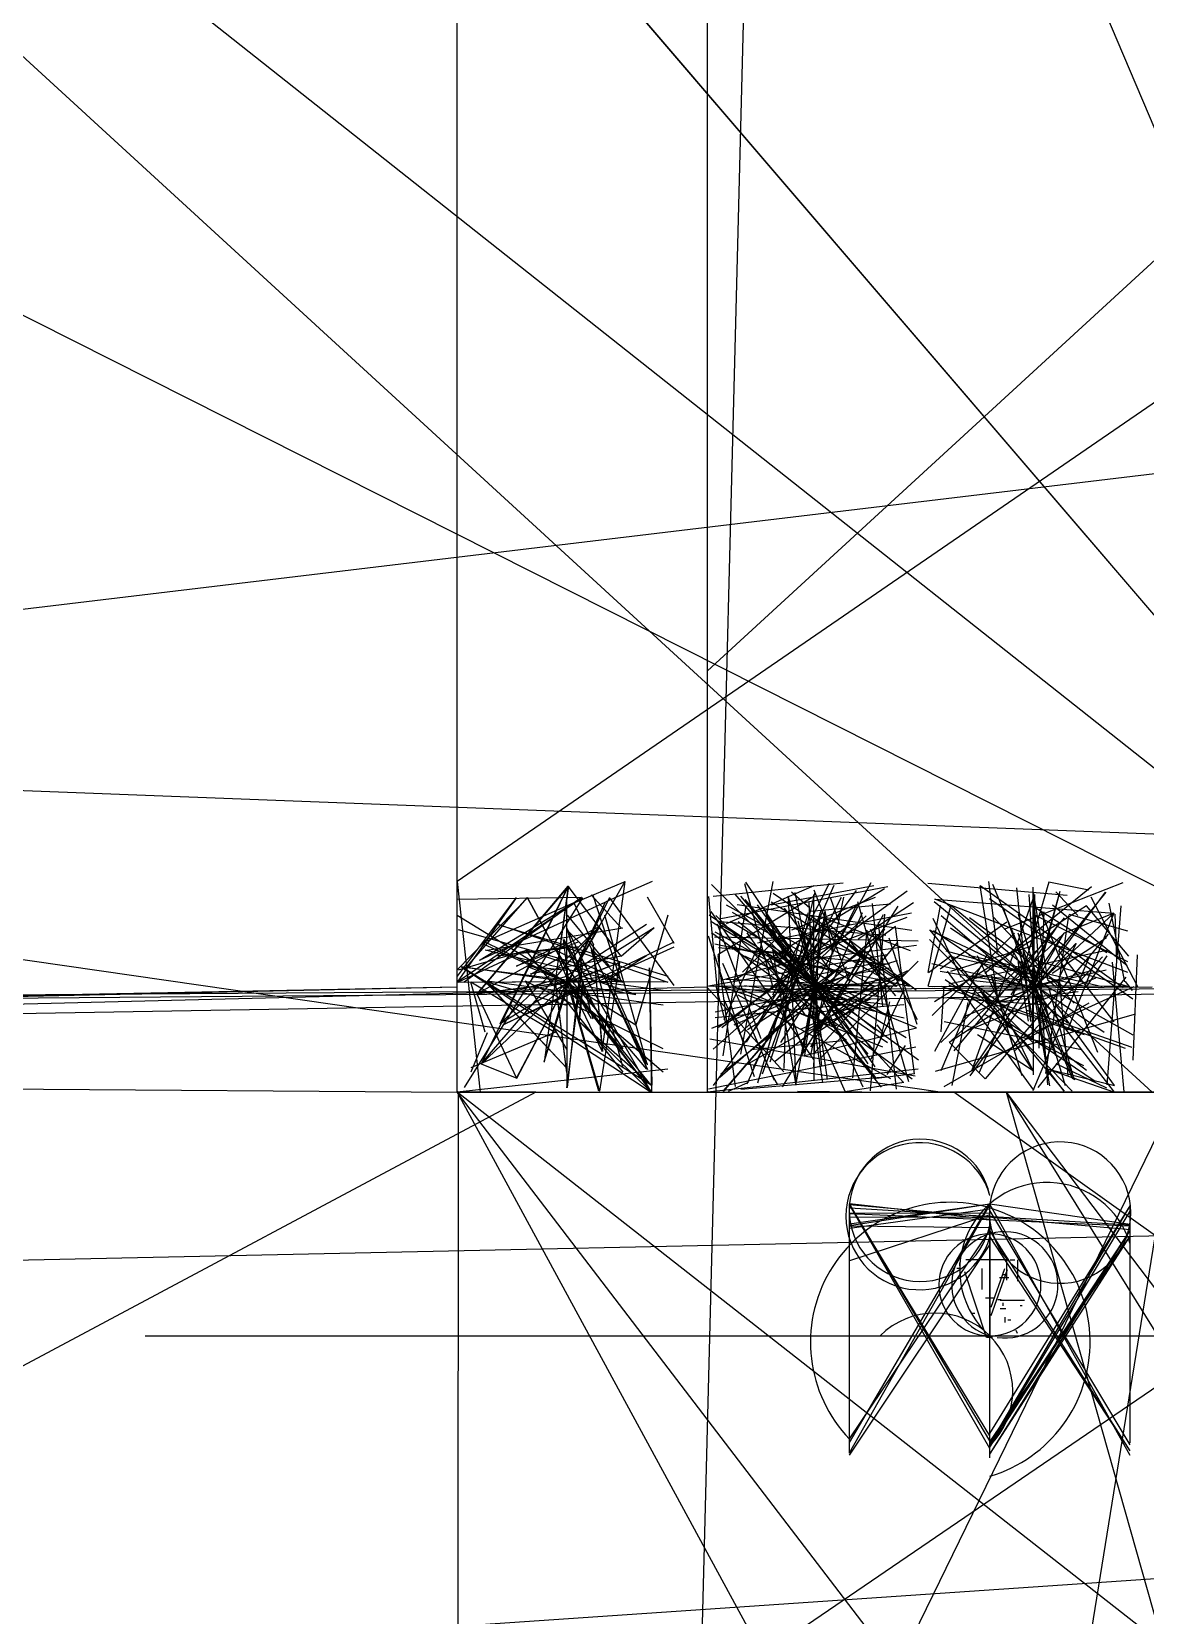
# Model space of a CAD drawing. Header units: metres. Extents: x -200 to 165, y -952106 to 134145.
# Drawn here: x -13.65 to 2.21, y -3.98 to 18.58 of the extents above; entities that cross this region are included whole.
import ezdxf

# ---------------------------------------------------------------- set-up
doc = ezdxf.new("R2010")
doc.units = ezdxf.units.M

msp = doc.modelspace()

# ---------------------------------------------------------------- linework, layer by layer
at = {"layer": 'MCD_Layer_0'}
for p, q in [((8.164501, 3.473198), (-64.585499, 175.082573)), ((-7.5915, 3.473198), (-7.5915, 160.223198)), ((-4.023, 3.473198), (-4.023, 160.223198)), ((-4.023, 9.473198), (123.93989, 126.965385)), ((130.109672, 101.014214), (-7.5915, 6.473198)), ((8.164501, 3.473198), (-182.300343, 99.484917)), ((-74.171436, 99.537651), (8.164501, 3.473198)), ((8.164501, 3.473198), (-74.171436, 99.537651)), ((-7.5915, -140.526802), (-1.450875, 99.273979)), ((-102.136219, 99.221245), (2.313, 3.473198)), ((-7.5915, 3.473198), (-7.5915, 99.145073)), ((-7.5915, 3.473198), (-7.5915, 87.484917)), ((-4.023, 3.473198), (-4.023, 87.484917)), ((8.164501, 3.473198), (-67.772999, 63.584526)), ((-77.26228, 14.506401), (-0.674389, 3.473198)), ((-141.687, 12.684135), (98.061047, 3.473198)), ((-61.949906, 4.592339), (5.4915, 12.660698)), ((-7.5915, 3.473198), (-7.5915, 6.473198)), ((-7.5915, 6.473198), (-7.263375, 3.473198)), ((-6.005609, 6.407465), (-7.307981, 4.871829)), ((-7.307981, 4.871829), (-6.011723, 6.407465)), ((-7.246835, 3.873134), (-6.005656, 6.407465)), ((-6.977838, 4.446048), (-6.005609, 6.407465)), ((-6.011723, 6.407465), (-6.97779, 4.446048)), ((-6.011771, 6.407465), (-6.354096, 3.898166)), ((-6.005609, 6.407465), (-6.146198, 5.382115)), ((-5.204589, 6.473198), (-6.023905, 5.037784)), ((-5.253459, 5.407195), (-6.011723, 6.407465)), ((-5.92607, 6.171096), (-5.198475, 6.473198)), ((-5.525513, 4.051606), (-5.198475, 6.473198)), ((-4.813252, 6.471), (-5.473586, 6.183612)), ((-4.023, 3.473198), (-4.023, 6.473198)), ((-3.967673, 6.431922), (-2.506245, 4.979461)), ((-3.9441, 6.26571), (-2.092147, 6.455264)), ((-3.940911, 3.566981), (-1.902825, 6.342576)), ((-3.869915, 4.39855), (-1.181124, 6.341051)), ((-3.857574, 5.940727), (-1.456233, 6.402248)), ((-2.509157, 6.411215), (-3.758059, 5.869778)), ((-3.654015, 5.062521), (-1.500514, 6.374377)), ((-3.095614, 6.473198), (-3.5545, 4.012047)), ((-3.495845, 6.443662), (-3.099866, 4.982327)), ((-1.737167, 3.873198), (-3.476571, 6.464416)), ((-3.458822, 3.591617), (-2.222261, 6.420644)), ((-3.118447, 6.141883), (-1.656465, 6.414127)), ((-2.289374, 6.443662), (-3.099866, 4.852167)), ((-2.565408, 6.094506), (-2.82582, 6.321037)), ((-2.778443, 6.31831), (-2.506291, 4.979461)), ((-2.509157, 6.352052), (-2.005482, 5.059193)), ((-1.695753, 6.453138), (-2.506245, 4.979461)), ((-0.883174, 6.449195), (1.09855, 6.279299)), ((1.895994, 4.959021), (-0.138682, 6.411359)), ((0.122415, 4.759671), (-0.138636, 6.411359)), ((1.447503, 6.397572), (-0.074141, 5.162539)), ((0.113528, 5.459731), (-0.015417, 6.473198)), ((0.037306, 6.436873), (1.204133, 3.647171)), ((0.2045, 5.79595), (1.895948, 6.460006)), ((0.582586, 4.480481), (0.383237, 6.384333)), ((0.840568, 6.463624), (0.447732, 5.135513)), ((0.614925, 5.008629), (0.614925, 6.39235)), ((0.614925, 6.321991), (0.819039, 5.075919)), ((0.614925, 6.321991), (0.819039, 3.574934)), ((0.617674, 4.97345), (1.001898, 6.335137)), ((0.638378, 4.97345), (1.001898, 6.335137)), ((0.650105, 4.97345), (1.646853, 6.319517)), ((1.4093, 6.349841), (0.840614, 6.463624)), ((1.251314, 5.990581), (0.938823, 6.324877)), ((1.649693, 6.319517), (0.975422, 5.483779)), ((-5.820306, 6.245332), (-7.5915, 6.214806)), ((-6.750115, 6.245332), (-7.5915, 5.126399)), ((-6.750115, 6.239217), (-7.5915, 5.040793)), ((-7.5915, 5.212004), (-6.587312, 6.239217)), ((-5.80779, 6.239217), (-7.5915, 5.040793)), ((-5.820306, 6.245332), (-7.493666, 5.040793)), ((-7.493666, 5.212004), (-6.587312, 6.245332)), ((-5.80779, 6.239217), (-7.493666, 3.53659)), ((-7.271341, 5.350825), (-5.473586, 6.183612)), ((-5.926118, 6.171096), (-7.265226, 5.350825)), ((-5.92908, 6.171096), (-7.191851, 5.613803)), ((-6.026914, 5.208994), (-6.587312, 6.245332)), ((-6.026914, 5.208994), (-6.587312, 6.239217)), ((-6.026914, 4.988867), (-5.419605, 6.239217)), ((-6.026914, 5.062243), (-6.026914, 6.211797)), ((-6.002456, 5.037784), (-5.476596, 6.183612)), ((-5.92908, 6.171096), (-5.650959, 5.569997)), ((-5.682583, 6.28202), (-5.25365, 5.811239)), ((-5.657503, 6.275905), (-5.25365, 5.040793)), ((-4.500736, 4.991876), (-5.419605, 6.245332)), ((-4.500736, 5.591112), (-4.881086, 6.251446)), ((-4.01163, 6.26021), (-3.877495, 4.822586)), ((-2.509157, 6.25739), (-3.877495, 5.426052)), ((-3.476571, 6.130512), (-3.807886, 3.991063)), ((-3.758059, 6.141929), (-1.656465, 4.982373)), ((-3.636404, 6.29409), (-2.506245, 4.979461)), ((-1.114241, 5.775162), (-3.603125, 6.141883)), ((-2.473659, 4.979461), (-3.550433, 6.265525)), ((-3.494366, 6.218056), (-1.606961, 3.999706)), ((-3.316876, 6.139295), (-2.861225, 5.502502)), ((-1.289051, 5.053369), (-3.118447, 6.177381)), ((-3.090067, 6.307494), (-1.147567, 4.982373)), ((-2.932268, 6.092426), (-2.245972, 5.155148)), ((-2.87597, 6.262059), (-2.76661, 3.573129)), ((-2.485492, 4.979461), (-2.87597, 6.262059)), ((-1.636589, 6.244125), (-2.825727, 5.780848)), ((-2.742899, 5.256373), (-2.494459, 6.304721)), ((-2.119742, 6.242507), (-2.59157, 5.313503)), ((-2.509157, 4.719142), (-2.578443, 6.171465)), ((-2.559538, 6.050226), (-1.417639, 6.156489)), ((-2.553576, 3.996933), (-2.080361, 6.248978)), ((-2.509157, 5.014959), (-2.509157, 6.281056)), ((-1.311237, 6.123256), (-2.435249, 4.37017)), ((-2.139617, 5.857945), (-2.272041, 6.242461)), ((-2.248838, 5.438162), (-1.890992, 6.153253)), ((-1.885492, 6.189121), (-1.159076, 3.621615)), ((-1.089236, 6.170725), (-1.879252, 5.653138)), ((-1.527045, 4.692102), (-1.672134, 6.159308)), ((-0.711354, 6.131345), (-0.885327, 5.175685)), ((-0.555245, 6.131345), (-0.885327, 4.976336)), ((0.389146, 5.210727), (-0.796004, 6.184159)), ((-0.791515, 4.76526), (1.376182, 6.131299)), ((1.966352, 5.177563), (-0.78359, 6.222545)), ((-0.78359, 6.222545), (1.767003, 6.022921)), ((0.614925, 5.172799), (-0.555245, 6.131345)), ((0.635355, 6.286812), (-0.261672, 3.77323)), ((-0.005889, 6.231019), (2.034237, 4.800302)), ((0.938823, 3.991314), (0.187414, 6.101937)), ((0.650105, 4.97345), (0.556293, 6.289468)), ((0.614925, 6.251632), (0.600496, 4.219843)), ((0.614925, 6.122641), (1.664396, 5.462891)), ((0.614925, 5.008629), (0.614925, 6.122641)), ((0.635355, 6.286812), (0.617811, 4.97345)), ((1.956779, 5.269497), (0.889901, 6.137208)), ((1.976613, 5.410077), (1.377419, 6.125481)), ((1.437426, 6.254472), (2.101481, 4.976336)), ((1.864021, 6.125527), (1.664396, 3.574934)), ((1.919447, 5.043076), (1.696552, 6.162814)), ((-7.5915, 5.994679), (-5.043889, 4.429281)), ((-7.013093, 5.866223), (-4.5915, 5.040793)), ((-6.026914, 5.135618), (-4.893602, 5.866223)), ((-5.419605, 5.266988), (-6.020656, 5.994631)), ((-4.881086, 3.854504), (-5.485959, 5.994631)), ((-4.5915, 5.994679), (-5.043889, 4.435395)), ((-2.485492, 4.979461), (-4.000074, 5.992033)), ((-2.473659, 4.979461), (-3.976409, 5.901855)), ((-2.509157, 3.938185), (-3.973913, 6.047222)), ((-3.907909, 5.988151), (-2.450317, 4.532685)), ((-3.888219, 5.869824), (-3.26386, 4.236822)), ((-1.482811, 5.701901), (-3.843338, 5.898573)), ((-3.820042, 4.390739), (-1.989906, 5.869778)), ((-1.441304, 4.54253), (-3.695568, 5.901208)), ((-1.592864, 4.840381), (-3.668944, 6.029472)), ((-1.630627, 4.352837), (-3.589028, 5.895754)), ((-1.764715, 5.982188), (-3.575438, 4.295985)), ((-2.343499, 5.962636), (-3.375993, 3.819258)), ((-2.589074, 6.026653), (-3.31096, 3.600399)), ((-3.310913, 5.599105), (-1.115951, 6.027531)), ((-1.737167, 4.013572), (-3.305043, 5.966935)), ((-3.242783, 3.731668), (-2.405713, 6.059054)), ((-2.473659, 4.979461), (-3.195452, 6.023186)), ((-3.195452, 6.023186), (-2.062566, 3.476988)), ((-3.184267, 5.213018), (-1.177842, 5.964485)), ((-2.473659, 4.979461), (-2.733978, 5.90962)), ((-2.666032, 4.007055), (-2.340634, 5.962636)), ((-1.521683, 5.999937), (-2.55903, 4.112579)), ((-2.553576, 5.990462), (-1.695753, 5.351127)), ((-2.509157, 5.014959), (-2.509157, 6.056235)), ((-2.509157, 3.831691), (-2.426097, 5.988104)), ((-2.509157, 5.014959), (-2.509157, 5.878745)), ((-2.352466, 6.056327), (-2.506245, 4.979461)), ((-1.133654, 5.483136), (-2.429425, 5.974238)), ((-2.399751, 4.667882), (-1.814126, 6.029056)), ((-2.352466, 6.056327), (-2.245926, 5.438162)), ((-1.7019, 3.491455), (-1.496585, 6.005807)), ((-1.333885, 3.515028), (-1.586763, 5.887388)), ((-0.812815, 5.950867), (-0.414253, 5.11151)), ((-0.707323, 5.228592), (0.242565, 5.896816)), ((0.934334, 4.589363), (-0.696375, 5.984581)), ((-0.510813, 4.058421), (1.063324, 5.957189)), ((-0.292912, 5.961311), (1.042391, 4.976336)), ((0.04317, 5.97487), (1.198179, 4.739287)), ((0.401147, 6.014034), (0.852065, 4.483825)), ((0.614925, 6.005377), (1.960993, 5.333946)), ((0.638378, 4.97345), (1.764117, 6.022921)), ((0.699896, 4.099876), (0.770209, 6.040648)), ((1.538291, 4.038174), (0.713959, 6.078621)), ((0.793708, 3.736035), (1.122003, 5.988108)), ((1.764117, 6.022921), (1.057461, 5.735944)), ((1.766957, 6.022921), (1.104367, 4.352635)), ((1.125255, 6.008217), (1.960993, 5.767825)), ((1.778683, 6.00611), (1.802182, 5.356483)), ((-7.579749, 5.786685), (-5.745163, 5.266988)), ((-7.310991, 4.871829), (-5.571468, 5.832975)), ((-7.249844, 3.873134), (-5.565402, 5.832975)), ((-7.166532, 5.493182), (-5.231723, 5.811192)), ((-7.013093, 5.860109), (-4.5915, 5.126399)), ((-6.9808, 4.446048), (-5.565354, 5.832975)), ((-6.075831, 5.645093), (-5.803825, 5.044042)), ((-6.002456, 5.037784), (-6.075831, 5.645093)), ((-5.79771, 5.044042), (-6.07287, 5.645093)), ((-6.072822, 5.645093), (-4.825481, 3.473198)), ((-6.026914, 5.80823), (-5.657503, 5.052975)), ((-6.026914, 5.80823), (-5.657503, 4.514886)), ((-6.026914, 5.783771), (-5.745163, 5.499344)), ((-5.565354, 5.832975), (-6.023953, 5.037784)), ((-5.571468, 5.832975), (-6.023953, 5.037784)), ((-5.571516, 5.832975), (-6.023953, 5.037784)), ((-4.782679, 5.811048), (-6.023905, 5.037784)), ((-5.256468, 5.407195), (-5.571468, 5.832975)), ((-5.256468, 5.407195), (-4.788793, 5.811048)), ((-3.353529, 3.692518), (-4.009226, 5.692287)), ((-1.109989, 3.656558), (-3.967627, 5.742484)), ((-2.137491, 5.680501), (-3.94239, 4.082997)), ((-1.023694, 5.621245), (-3.923439, 5.680455)), ((-2.500375, 4.979461), (-3.917246, 5.750573)), ((-3.824803, 5.852029), (-1.193603, 4.248747)), ((-3.526767, 5.179137), (-2.855448, 5.840612)), ((-2.509157, 5.748585), (-3.475046, 4.183575)), ((-3.464738, 5.741051), (-2.624618, 4.555333)), ((-2.509157, 5.855079), (-3.13578, 3.89959)), ((-3.117893, 5.792726), (-2.688496, 4.988151)), ((-2.796515, 5.816484), (-1.329309, 4.982373)), ((-2.725242, 5.713688), (-1.654385, 5.359216)), ((-2.509157, 5.014959), (-2.509157, 5.831414)), ((-2.509157, 4.93213), (-1.498156, 5.792865)), ((-1.346735, 5.832153), (-2.506245, 4.979461)), ((-1.052767, 4.923163), (-2.289374, 5.852029)), ((-1.956118, 3.67782), (-1.748954, 5.777242)), ((-1.70777, 5.792865), (-1.03548, 4.509066)), ((-1.039039, 4.435897), (-1.435526, 5.665248)), ((-1.077403, 3.730559), (-1.346689, 5.832153)), ((-0.862607, 5.782758), (0.834659, 4.979451)), ((-0.859767, 5.782758), (1.057461, 3.484466)), ((0.617811, 4.172525), (-0.859767, 5.645568)), ((0.348332, 5.738463), (-0.82303, 4.56591)), ((-0.804432, 5.773642), (0.386764, 4.97629)), ((-0.578332, 4.181503), (1.057507, 5.735944)), ((1.629583, 4.319655), (-0.562483, 5.808867)), ((-0.264558, 3.77323), (1.057507, 5.735944)), ((1.682032, 5.720324), (-0.068277, 3.661554)), ((0.300281, 4.85898), (0.945098, 5.808913)), ((0.650105, 4.97345), (0.403849, 5.734707)), ((1.051552, 5.735944), (0.617765, 4.97345)), ((1.661419, 5.669891), (0.887519, 5.164371)), ((-6.587312, 5.499344), (-7.579749, 5.040698)), ((-6.587312, 5.49323), (-7.579749, 5.211908)), ((-7.210195, 5.578739), (-6.023953, 5.037784)), ((-7.197965, 5.613803), (-6.023905, 5.037784)), ((-7.191564, 5.499297), (-5.231723, 5.040746)), ((-5.857902, 5.542147), (-7.013093, 5.407625)), ((-6.026914, 5.539185), (-7.013093, 5.413739)), ((-6.937949, 4.429281), (-4.500736, 5.615571)), ((-6.937949, 4.435395), (-4.500736, 5.542195)), ((-5.857902, 5.615523), (-6.750115, 5.266988)), ((-6.026914, 5.612561), (-6.750115, 5.260873)), ((-6.61865, 5.499344), (-5.231723, 5.040746)), ((-6.61865, 5.49323), (-5.231723, 3.756669)), ((-6.19287, 5.499344), (-5.231723, 4.08686)), ((-6.19287, 5.49323), (-5.231723, 5.040746)), ((-6.026914, 5.074472), (-6.026914, 5.612561)), ((-6.026914, 5.074472), (-6.026914, 5.588102)), ((-6.026914, 5.062243), (-6.026914, 5.588102)), ((-6.026914, 5.074472), (-6.026914, 5.539185)), ((-6.020656, 3.536542), (-5.80779, 5.49323)), ((-5.713873, 5.591112), (-4.881086, 3.793357)), ((-5.682583, 5.499344), (-5.231723, 3.817816)), ((-5.657503, 5.49323), (-5.231723, 5.040746)), ((-5.657074, 5.569997), (-5.522551, 4.051606)), ((-5.522503, 4.051606), (-5.650959, 5.569997)), ((-1.465431, 5.426052), (-4.01163, 4.98228)), ((-3.921637, 5.585793), (-1.146042, 4.982327)), ((-3.879205, 5.420136), (-3.632984, 3.550573)), ((-3.867095, 5.530744), (-1.429517, 5.29275)), ((-3.794297, 5.077034), (-2.52783, 5.420043)), ((-3.78838, 4.509066), (-3.307863, 5.5325)), ((-2.135272, 5.17165), (-3.723855, 5.550295)), ((-2.932268, 5.441582), (-3.269499, 5.483783)), ((-2.485492, 4.979461), (-3.100791, 5.498712)), ((-1.61884, 3.668576), (-3.097879, 5.498712)), ((-1.547844, 3.544379), (-3.097879, 5.498712)), ((-3.097879, 5.498712), (-2.76661, 3.573129)), ((-1.044955, 5.558615), (-2.518216, 5.368876)), ((-2.050456, 5.597626), (-1.335364, 4.982373)), ((-2.004835, 5.63317), (-1.344239, 4.846251)), ((-1.317893, 5.609366), (-1.83548, 4.982327)), ((-0.874058, 5.175594), (-0.555245, 5.416032)), ((-0.040748, 5.433621), (-0.790003, 4.049855)), ((0.713363, 5.539113), (-0.701597, 4.178937)), ((0.614925, 5.149347), (-0.622489, 5.480527)), ((1.682123, 5.492299), (-0.588272, 5.011469)), ((-0.585294, 5.416032), (1.377419, 4.97629)), ((-0.555245, 5.193229), (0.620926, 5.562612)), ((-0.300104, 5.421849), (1.598664, 4.976336)), ((0.614925, 3.777353), (-0.177022, 5.416032)), ((0.336331, 5.465731), (0.617811, 4.97345)), ((0.614925, 4.480939), (0.401147, 5.615335)), ((0.614925, 4.996903), (0.614925, 5.559772)), ((0.614925, 3.495918), (1.424233, 5.415986)), ((0.78189, 5.528211), (0.617811, 4.97345)), ((0.650105, 4.97345), (1.224701, 5.590646)), ((0.975376, 5.483779), (1.766957, 4.471503)), ((1.227586, 5.590646), (0.987103, 5.108533)), ((1.664396, 5.415986), (1.377419, 4.97629)), ((2.095252, 5.427025), (2.036711, 3.928743)), ((-6.002456, 5.037784), (-7.531118, 5.256908)), ((-7.531118, 5.256908), (-4.825481, 3.473198)), ((-7.528156, 5.256908), (-5.803825, 5.044042)), ((-4.825481, 3.571032), (-7.528109, 5.256908)), ((-6.587312, 5.266988), (-6.020656, 5.211956)), ((-6.587312, 5.260873), (-6.020656, 5.040746)), ((-5.253507, 5.407195), (-6.549812, 5.15358)), ((-6.543698, 5.15358), (-6.146198, 5.382115)), ((-6.002456, 5.037784), (-6.149207, 5.382115)), ((-6.026914, 3.53358), (-5.80779, 5.260873)), ((-6.026914, 5.062243), (-6.026914, 5.208994)), ((-5.419605, 5.260873), (-6.020656, 5.040746)), ((-6.002456, 5.037784), (-5.280927, 5.319536)), ((-5.278013, 5.319536), (-5.565354, 3.48495)), ((-4.893602, 5.413739), (-5.494701, 5.040746)), ((-4.852902, 5.244392), (-4.819367, 3.571032)), ((-4.819367, 3.473198), (-4.849892, 5.244392)), ((-2.041997, 5.254478), (-3.848052, 3.680778)), ((-3.810752, 5.310915), (-3.07426, 3.640381)), ((-2.509157, 4.93213), (-3.491685, 5.408257)), ((-2.642459, 4.035666), (-3.128847, 5.372713)), ((-2.955933, 3.547383), (-1.843615, 5.365456)), ((-2.784452, 5.086741), (-1.547844, 5.325983)), ((-2.76661, 4.910175), (-1.317153, 5.349001)), ((-2.485492, 4.979461), (-2.56832, 5.199244)), ((-1.636589, 3.833817), (-2.565455, 5.199244)), ((-2.509157, 5.014959), (-2.509157, 5.263445)), ((-2.509157, 5.003126), (-2.509157, 5.23978)), ((-1.024202, 5.337307), (-2.406777, 3.964763)), ((-2.195868, 4.710175), (-1.170308, 5.207148)), ((-2.050456, 5.136151), (-1.432291, 5.242692)), ((-0.830496, 5.303943), (0.617811, 4.97345)), ((-0.711354, 5.193229), (0.620926, 4.97629)), ((-0.607511, 5.193183), (0.620926, 3.498758)), ((0.356944, 4.065612), (1.602787, 5.400915)), ((0.548873, 4.483779), (0.401147, 5.333901)), ((0.614925, 5.360423), (1.976613, 4.976198)), ((0.614925, 4.996903), (0.614925, 5.360423)), ((0.614925, 5.008629), (0.614925, 5.243158)), ((1.65551, 5.21059), (0.617811, 4.97345)), ((1.424233, 5.193183), (0.620926, 4.97629)), ((0.650105, 4.97345), (0.908087, 5.248426)), ((1.743412, 5.325564), (1.90772, 3.474847)), ((-160.507313, 3.842339), (2.313, 4.973198)), ((-130.252641, 3.842339), (5.4915, 4.973198)), ((-64.521188, 3.842339), (-7.5915, 4.973198)), ((-58.568063, 3.842339), (-7.5915, 4.973198)), ((-57.021046, 3.842339), (8.164501, 4.973198)), ((-49.339406, 3.842339), (-4.023, 4.973198)), ((-7.5915, 5.040793), (-6.026914, 5.050013)), ((-7.579749, 5.040698), (-6.026914, 5.050013)), ((-7.493666, 5.040793), (-6.026914, 5.050013)), ((-7.191564, 4.325284), (-7.395067, 5.040793)), ((-6.19287, 4.319217), (-7.395067, 5.040793)), ((-6.002456, 5.037784), (-7.310991, 4.871829)), ((-6.017838, 5.037784), (-7.310991, 4.871829)), ((-7.308029, 4.871829), (-6.023953, 5.037784)), ((-7.246882, 3.873134), (-6.017886, 5.037784)), ((-6.026914, 3.814854), (-7.191564, 5.059042)), ((-6.026914, 3.814854), (-7.191564, 5.046813)), ((-4.657233, 4.710602), (-7.166532, 5.052927)), ((-6.026914, 4.707593), (-7.166532, 5.040698)), ((-6.002456, 5.037784), (-6.9808, 4.446048)), ((-6.020656, 5.126351), (-6.937949, 4.857306)), ((-5.494701, 5.126351), (-6.937949, 4.863421)), ((-6.745529, 3.669631), (-6.023905, 5.037784)), ((-6.739367, 3.669631), (-6.023905, 5.037784)), ((-6.026914, 4.083899), (-6.61865, 5.05909)), ((-4.657233, 4.086908), (-6.61865, 5.052975)), ((-6.002456, 5.037784), (-6.357105, 3.898166)), ((-6.024, 5.037784), (-6.357105, 3.898166)), ((-4.657233, 3.756717), (-6.19287, 5.05909)), ((-6.026914, 3.753707), (-6.19287, 5.052975)), ((-6.026914, 3.753707), (-6.19287, 5.04686)), ((-6.026914, 3.753707), (-6.19287, 5.040746)), ((-6.026914, 5.135618), (-4.893602, 3.799472)), ((-6.026914, 5.074472), (-6.0208, 5.037784)), ((-6.026914, 5.050013), (-6.026914, 5.074472)), ((-6.026914, 5.074472), (-6.026914, 4.988867)), ((-5.843475, 5.043899), (-6.026914, 5.074472)), ((-6.026914, 5.062243), (-6.026914, 3.753707)), ((-5.990226, 5.043899), (-6.026914, 5.062243)), ((-6.026914, 5.062243), (-6.026914, 4.915491)), ((-6.026914, 5.062243), (-6.026914, 4.707593)), ((-6.026914, 5.062243), (-6.026914, 4.083899)), ((-6.026914, 5.062243), (-6.026914, 3.53358)), ((-6.026914, 5.037784), (-6.026914, 5.050013)), ((-4.657233, 5.040793), (-6.026914, 5.050013)), ((-5.911118, 5.040793), (-6.026914, 5.050013)), ((-6.020656, 5.040746), (-6.026914, 5.050013)), ((-5.713873, 5.040793), (-6.026914, 5.050013)), ((-5.494701, 5.040746), (-6.026914, 5.050013)), ((-4.593698, 5.040793), (-6.026914, 5.050013)), ((-6.026914, 5.037784), (-6.014685, 5.037784)), ((-5.571468, 3.48495), (-6.024, 5.037784)), ((-6.024, 5.037784), (-6.014685, 5.037784)), ((-5.79771, 5.044042), (-6.023953, 5.037784)), ((-6.023953, 5.037784), (-6.014685, 5.037784)), ((-6.023905, 5.037784), (-6.014685, 5.037784)), ((-4.825481, 3.571032), (-6.023905, 5.037784)), ((-4.819367, 3.473198), (-6.023905, 5.037784)), ((-6.0208, 5.037784), (-6.002456, 5.037784)), ((-6.014685, 5.037784), (-5.990226, 5.043899)), ((-6.014685, 5.037784), (-5.843475, 5.043899)), ((-6.002456, 5.037784), (-5.525513, 4.051606)), ((-6.002456, 5.037784), (-5.855704, 4.477386)), ((-6.002456, 5.037784), (-5.452137, 4.314583)), ((-5.043889, 4.863421), (-5.857902, 5.13858)), ((-5.043889, 4.857306), (-5.857902, 4.991829)), ((-5.855704, 4.477386), (-5.803825, 5.044042)), ((-5.79771, 5.044042), (-5.852742, 4.477386)), ((-5.449175, 4.314583), (-5.803825, 5.044042)), ((-4.657233, 4.9185), (-5.682583, 5.05909)), ((-4.881086, 3.866733), (-5.450895, 5.138628)), ((-4.893602, 3.872848), (-5.450895, 5.040793)), ((-4.004835, 4.982373), (-2.509157, 4.991294)), ((-2.216668, 5.082904), (-3.968459, 4.378906)), ((-3.941235, 4.982373), (-2.509157, 4.991294)), ((-3.915489, 4.61556), (-1.226559, 5.136151)), ((-1.481008, 4.722008), (-3.915489, 4.982373)), ((-3.765871, 4.455726), (-3.901854, 4.982373)), ((-2.177703, 4.414358), (-3.848237, 4.982373)), ((-1.989906, 5.17165), (-3.83548, 3.728109)), ((-3.820042, 4.982373), (-2.509157, 4.991294)), ((-3.810798, 4.982373), (-2.509157, 4.991294)), ((-3.796099, 3.479392), (-2.506291, 4.979461)), ((-3.790137, 3.496355), (-2.506245, 4.979461)), ((-3.75695, 5.082904), (-1.429564, 4.982373)), ((-1.525982, 4.112625), (-3.66936, 4.982327)), ((-3.654801, 4.982327), (-2.509157, 4.991294)), ((-2.129402, 5.094737), (-3.650548, 4.426145)), ((-2.509157, 4.849301), (-3.495845, 4.988243)), ((-3.488912, 3.852213), (-1.194528, 5.171696)), ((-1.525982, 4.822586), (-3.481563, 5.147984)), ((-3.481563, 4.982327), (-2.509157, 4.991294)), ((-2.473659, 4.979461), (-3.455771, 4.359771)), ((-3.409457, 4.982327), (-2.509157, 4.991294)), ((-1.23964, 5.006038), (-3.254153, 4.686463)), ((-2.851889, 4.911284), (-3.142298, 4.982327)), ((-1.60123, 5.088497), (-3.062473, 3.909343)), ((-2.473659, 4.979461), (-2.982464, 4.180755)), ((-2.849439, 4.927924), (-2.506291, 4.979461)), ((-2.76661, 3.573129), (-2.506245, 4.979461)), ((-2.666679, 4.98228), (-2.509157, 4.991294)), ((-2.666032, 4.007055), (-2.506291, 4.979461)), ((-2.636451, 3.992773), (-2.500375, 4.979461)), ((-1.590044, 4.639179), (-2.560694, 5.076988)), ((-2.473659, 4.979461), (-2.532822, 4.553623)), ((-2.509157, 5.156951), (-2.503241, 4.979461)), ((-2.509157, 4.991294), (-2.509157, 5.156951)), ((-2.509157, 5.003126), (-2.509157, 5.145118)), ((-2.509157, 5.003126), (-2.509157, 5.050457)), ((-2.509157, 5.014959), (-2.509157, 4.967628)), ((-2.331667, 4.985377), (-2.509157, 5.014959)), ((-2.509157, 5.014959), (-2.503241, 4.979461)), ((-2.509157, 4.991294), (-2.509157, 5.014959)), ((-2.509157, 5.014959), (-2.509157, 4.387827)), ((-2.509157, 5.014959), (-2.509157, 4.659979)), ((-2.509157, 5.014959), (-2.509157, 4.742807)), ((-2.509157, 5.014959), (-2.509157, 3.642368)), ((-2.509157, 5.003126), (-2.509157, 4.009181)), ((-2.473659, 4.985377), (-2.509157, 5.003126)), ((-2.509157, 5.003126), (-2.509157, 4.920298)), ((-2.509157, 5.003126), (-2.509157, 4.387827)), ((-2.509157, 4.979461), (-2.509157, 4.991294)), ((-1.358105, 4.982327), (-2.509157, 4.991294)), ((-1.349323, 4.982373), (-2.509157, 4.991294)), ((-1.365362, 4.982373), (-2.509157, 4.991294)), ((-1.438392, 4.982373), (-2.509157, 4.991294)), ((-1.432291, 4.982373), (-2.509157, 4.991294)), ((-1.786716, 4.982373), (-2.509157, 4.991294)), ((-2.400121, 4.98228), (-2.509157, 4.991294)), ((-2.509157, 4.293166), (-1.465431, 4.988243)), ((-2.509157, 4.979461), (-2.497324, 4.979461)), ((-1.246111, 4.897048), (-2.50643, 4.979461)), ((-2.506337, 4.979461), (-2.497324, 4.979461)), ((-2.393881, 3.83807), (-2.506337, 4.979461)), ((-2.506291, 4.979461), (-2.497324, 4.979461)), ((-1.044955, 4.388751), (-2.506291, 4.979461)), ((-2.151311, 5.081841), (-2.506245, 4.979461)), ((-2.506245, 4.979461), (-2.497324, 4.979461)), ((-2.316968, 3.653138), (-2.506245, 4.979461)), ((-2.503241, 4.979461), (-2.473659, 4.979461)), ((-2.503241, 4.979461), (-2.485492, 4.979461)), ((-2.497324, 4.979461), (-2.331667, 4.985377)), ((-2.497324, 4.979461), (-2.473659, 4.985377)), ((-2.485492, 4.979461), (-2.438161, 4.37017)), ((-2.485492, 4.979461), (-1.231228, 3.611123)), ((-2.473659, 4.979461), (-1.503379, 5.038301)), ((-2.473659, 4.979461), (-1.018239, 3.934118)), ((-2.473659, 4.979461), (-1.811029, 3.546228)), ((-2.30948, 4.63317), (-1.648006, 4.982373)), ((-0.874058, 4.976244), (0.614925, 4.985176)), ((-0.821518, 4.976336), (0.614925, 4.985176)), ((-0.791515, 4.976336), (0.614925, 4.985176)), ((-0.657943, 4.982016), (-0.698436, 4.331381)), ((-0.69697, 3.780238), (-0.177022, 4.99388)), ((1.34737, 4.290247), (-0.69697, 4.976336)), ((1.497249, 3.623901), (-0.636918, 5.071888)), ((-0.585294, 4.99388), (1.928287, 4.096852)), ((0.638378, 4.97345), (-0.581172, 4.181503)), ((-0.429782, 5.140414), (1.169687, 3.487077)), ((0.650105, 4.97345), (-0.370096, 4.545939)), ((-0.32035, 5.072483), (0.617811, 4.97345)), ((-0.308669, 4.355613), (1.508975, 5.098318)), ((0.650105, 4.97345), (-0.288011, 3.705986)), ((0.614925, 5.055535), (-0.258649, 5.128734)), ((-0.249991, 4.882158), (0.617765, 4.97345)), ((0.614925, 3.777353), (-0.177022, 4.982153)), ((1.377419, 3.780193), (-0.177022, 4.982153)), ((0.447686, 5.135513), (-0.15618, 3.751014)), ((-0.002912, 4.97629), (0.614925, 4.985176)), ((0.012113, 5.140414), (0.452817, 3.709834)), ((0.025534, 5.123512), (0.125301, 4.759671)), ((0.650105, 4.97345), (0.122415, 4.759671)), ((0.401147, 4.219888), (2.052835, 4.976336)), ((0.614925, 4.996903), (0.614925, 5.172799)), ((0.614925, 5.149347), (0.620789, 4.97345)), ((0.614925, 4.985176), (0.614925, 5.149347)), ((0.614925, 4.985176), (0.614925, 5.032082)), ((0.614925, 5.008629), (0.620789, 4.97345)), ((0.614925, 4.985176), (0.614925, 5.008629)), ((0.790822, 4.979313), (0.614925, 5.008629)), ((0.614925, 5.008629), (0.614925, 4.738921)), ((0.614925, 5.008629), (0.614925, 3.71872)), ((0.614925, 5.008629), (0.614925, 4.047061)), ((0.614925, 5.008629), (0.614925, 4.598204)), ((0.650105, 4.979313), (0.614925, 4.996903)), ((0.614925, 4.996903), (0.614925, 4.093967)), ((0.614925, 4.996903), (0.614925, 4.199505)), ((0.614925, 4.996903), (0.614925, 4.480939)), ((0.614925, 4.97345), (0.614925, 4.985176)), ((1.928287, 4.976336), (0.614925, 4.985176)), ((1.991317, 4.976336), (0.614925, 4.985176)), ((1.101206, 4.976336), (0.614925, 4.985176)), ((1.125255, 4.97629), (0.614925, 4.985176)), ((1.647585, 4.976336), (0.614925, 4.985176)), ((0.967039, 4.976336), (0.614925, 4.985176)), ((1.864021, 4.976336), (0.614925, 4.985176)), ((0.61772, 4.97345), (0.626652, 4.97345)), ((0.834705, 4.979451), (0.617765, 4.97345)), ((0.834659, 4.979451), (0.617765, 4.97345)), ((0.617765, 4.97345), (0.626652, 4.97345)), ((0.617811, 4.97345), (0.626652, 4.97345)), ((1.180589, 3.656927), (0.617811, 4.97345)), ((1.77282, 3.473198), (0.617811, 4.97345)), ((0.852203, 3.56252), (0.617811, 4.97345)), ((0.620789, 4.97345), (0.638378, 4.97345)), ((0.620789, 4.97345), (0.650105, 4.97345)), ((0.626652, 4.97345), (0.650105, 4.979313)), ((0.626652, 4.97345), (0.790822, 4.979313)), ((0.638378, 4.97345), (0.814275, 3.803279)), ((0.650105, 4.97345), (1.072257, 3.568521)), ((0.688124, 3.537006), (1.942899, 5.110319)), ((2.039047, 4.284384), (0.804014, 4.976336)), ((0.819039, 5.075919), (0.934334, 4.976336)), ((1.201248, 3.647171), (0.834705, 4.979451)), ((0.987103, 5.108533), (1.110322, 3.703009)), ((2.029153, 4.917703), (1.930944, 5.046649)), ((-7.310991, 4.871829), (-6.745481, 3.669631)), ((-5.911118, 4.9185), (-5.682583, 4.521)), ((-4.023, 4.958708), (-2.934995, 3.763468)), ((-3.504119, 4.183575), (-3.793557, 4.798828)), ((-3.594851, 4.859655), (-1.417731, 3.667513)), ((-2.933285, 3.810845), (-2.900375, 4.875786)), ((-2.115905, 4.821938), (-2.742991, 4.782096)), ((-2.69848, 4.370725), (-1.695891, 4.800122)), ((-2.509157, 4.896632), (-1.461965, 4.177658)), ((-2.509157, 4.021014), (-1.747567, 4.864)), ((-2.509157, 4.825636), (-1.220504, 4.532685)), ((-1.692841, 3.941097), (-1.223093, 4.92908)), ((-1.430812, 4.757552), (-1.578997, 4.171742)), ((-0.651531, 3.554092), (1.415118, 4.745288)), ((-0.578698, 4.81212), (0.760178, 4.718354)), ((-0.537427, 3.565498), (-0.308578, 4.74767)), ((0.125255, 4.759671), (1.256811, 4.907397)), ((-1.989906, 4.722008), (-3.915489, 4.532731)), ((-1.941188, 4.636729), (-2.577333, 4.34632)), ((-2.52991, 4.553623), (-2.388057, 3.604975)), ((-2.509157, 4.612648), (-1.226559, 4.722008)), ((-2.509157, 4.553485), (-2.047035, 4.219119)), ((2.052835, 4.577637), (-0.78043, 3.76842)), ((-0.093562, 4.589271), (1.333857, 3.850597)), ((2.025809, 4.108533), (0.523633, 4.636223)), ((0.805847, 4.694855), (1.107207, 4.460372)), ((1.772774, 3.567009), (0.946152, 4.699665)), ((-6.19287, 4.325332), (-7.395067, 3.817864)), ((-7.166532, 4.319169), (-7.395067, 3.756717)), ((-5.855704, 4.477386), (-5.565354, 3.48495)), ((-5.571468, 3.48495), (-5.85279, 4.477386)), ((-5.852695, 4.477386), (-4.825481, 3.473198)), ((-5.852695, 4.477386), (-4.819367, 3.571032)), ((-5.452137, 4.314583), (-4.825481, 3.473198)), ((-4.819367, 3.473198), (-5.449128, 4.314583)), ((-2.639316, 3.992773), (-1.044955, 4.388751)), ((-1.51438, 4.30791), (-1.608071, 4.432061)), ((1.305366, 4.073399), (-0.652538, 4.472053)), ((0.614925, 3.777353), (-0.177022, 4.290293)), ((-4.008209, 3.520945), (-1.056696, 4.118587)), ((-1.067974, 3.698481), (-3.992263, 4.225081)), ((-3.405621, 4.07916), (-2.044817, 4.212648)), ((-1.465062, 3.72113), (-1.204697, 4.135088)), ((-0.578286, 4.181503), (-0.068232, 3.661554)), ((-62.605172, 3.842339), (-7.5915, 3.473198)), ((-7.249844, 3.873134), (-6.739414, 3.669631)), ((1.664396, 3.528028), (0.945419, 3.87405)), ((-4.5915, 3.801323), (-7.5915, 3.473198)), ((-1.023, 3.801323), (-4.023, 3.473198)), ((-3.72515, 3.483783), (-3.441027, 3.611955)), ((-3.547521, 3.514705), (-1.441396, 3.694321)), ((-3.112624, 3.722747), (-3.032892, 3.586764)), ((-1.228408, 3.611123), (-2.062566, 3.476988)), ((-1.074491, 3.730559), (-1.61884, 3.668576)), ((0.814275, 3.803279), (1.77282, 3.473198)), ((1.057507, 3.484466), (0.817069, 3.803279)), ((0.817161, 3.803279), (1.77282, 3.567009)), ((-189.687, -2.673286), (98.201672, 3.473198)), ((-6.47236, 3.473198), (-185.7165, -92.145943)), ((-87.835499, -9.587349), (104.287548, 3.473198)), ((8.533642, 3.473198), (-63.835499, -45.839302)), ((2.68214, 3.473198), (-31.6245, -66.804146)), ((2.68214, 3.473198), (-10.062, -75.540474)), ((-7.5915, 3.484917), (-7.5915, 3.473198)), ((-7.5915, 3.479057), (-7.5915, 3.473198)), ((-7.5915, 3.473198), (88.080375, 3.473198)), ((-7.5915, 3.473198), (-7.5915, 3.473198)), ((-7.5915, 3.473198), (-7.579782, 3.473198)), ((-7.5915, 3.473198), (-7.585641, 3.473198)), ((-7.263375, 3.473198), (-7.5915, 3.473198)), ((-7.579782, 3.473198), (-7.5915, -188.526802)), ((115.285453, -92.73774), (-7.5915, 3.473198)), ((66.137015, -92.948677), (-7.5915, 3.473198)), ((-7.585641, 3.473198), (-7.5915, 3.473198)), ((-7.5915, 3.473198), (76.420218, 3.473198)), ((-7.5915, 3.473198), (-4.5915, 3.473198)), ((-7.5915, 3.473198), (50.9085, -104.239693)), ((-6.47236, 3.473198), (-7.5915, 3.473198)), ((-7.22236, 3.473198), (-6.0915, 3.473198)), ((-4.023, 3.484917), (-4.023, 3.473198)), ((-4.023, 3.479057), (-4.023, 3.473198)), ((-4.023, 3.473198), (-4.023, 3.473198)), ((-1.826005, 3.473198), (-2.742899, 3.480408)), ((83.126392, 3.473198), (-0.885327, 3.473198)), ((2.114673, 3.473198), (-0.885327, 3.473198)), ((0.614673, 3.473198), (-0.885327, 3.473198)), ((39.052173, -24.751411), (-0.516186, 3.473198)), ((80.114673, -124.976021), (0.233814, 3.473198)), ((118.927173, -153.20063), (0.233814, 3.473198)), ((17.677173, -58.015083), (0.233814, 3.473198)), ((0, 1.65975), (-2, 1.880375)), ((0, -1.497), (-2, 1.880375)), ((-2, 1.5505), (-2, 1.880375)), ((-2, -1.5175), (0, 1.88025)), ((-2, 1.5985), (0, 1.88025)), ((-2, 1.573138), (0, 1.88025)), ((-2, -1.66575), (0, 1.8645)), ((0, -1.423), (-2, 1.8645)), ((2, 1.5085), (-2, 1.8645)), ((-2, -1.67225), (-2, 1.8645)), ((0, -1.6035), (-2, 1.8645)), ((2, 1.5775), (-2, 1.817)), ((-2, 1.5355), (0, 1.808)), ((0, -1.451), (0, 1.885625)), ((0, -1.73525), (0, 1.885625)), ((0, 1.73525), (0, 1.885625)), ((2, -1.70275), (0, 1.875)), ((2, 1.5865), (0, 1.875)), ((0, 1.71425), (0, 1.875)), ((0, -1.65125), (0, 1.875)), ((0, -1.72375), (0, 1.8645)), ((0, -1.5855), (0, 1.8645)), ((0, 1.66425), (0, 1.85925)), ((0, -1.5435), (2, 1.854)), ((0, -1.391), (2, 1.854)), ((0, 1.478276), (0, 1.8395)), ((0, 1.67825), (0, 1.829)), ((1.573138, 2), (1.573139, 2.000001)), ((1.573138, 2.000001), (1.573139, 2.000001)), ((1.573138, 2.000001), (1.57314, 2.000001)), ((1.573138, 2), (1.57314, 2.000001)), ((1.573138, 2.000001), (1.573141, 2.000001)), ((1.573139, 2), (1.57314, 2.000001)), ((1.573141, 2), (1.57314, 2.000001)), ((1.573141, 2.000001), (1.57314, 2.000001)), ((1.664751, 2), (1.66475, 2.000001)), ((1.664751, 2.000001), (1.66475, 2.000001)), ((2, 1.526138), (2, 1.83425)), ((-2, 1.74625), (0, 1.75275)), ((2, 1.564138), (-2, 1.7365)), ((0, 1.72375), (-2, 1.067)), ((-2, 1.69375), (0, 1.6925)), ((-2, -1.555862), (-2, 1.682)), ((0, 1.393), (0, 1.80125)), ((2, -1.549862), (0, 1.787)), ((0, -1.566862), (2, 1.7765)), ((0, 1.393), (0, 1.737)), ((0, -1.491), (0, 1.718)), ((0, 1.71475), (0, 1.6925)), ((0, 1.66975), (0, 0)), ((2, -1.5215), (2, 1.701)), ((-2, 1.5675), (0, 1.543)), ((-2, -1.465), (0, 1.501)), ((0, 1.531139), (0.000001, 1.531139)), ((0, 1.531138), (0.000001, 1.531139)), ((0, 1.531139), (0.000002, 1.531139)), ((0, -1.5435), (2, 1.502)), ((0, -1.68675), (2, 1.502)), ((0, -1.5855), (2, 1.502)), ((2, -1.63525), (0, 1.501)), ((0, -1.5115), (2, 1.42)), ((0, -1.68675), (2, 1.42)), ((2, -1.63525), (0, 1.418)), ((0, 1.393001), (0.000001, 1.393001)), ((0, 1.393), (0.000001, 1.393001)), ((0, 1.393001), (0.000002, 1.393001)), ((-2, -1.70025), (0, 1.297)), ((0, -1.629931), (0, 1.297)), ((0, -1.64875), (0, 1.293)), ((-0.4235, 0.958), (-0.4705, 0.958)), ((-0.4285, 1), (-0.4285, 1.043)), ((-0.0515, -0.023), (-0.3595, 0.912)), ((0.2665, 1.084), (-0.3445, 1.084)), ((-0.1125, 0.663), (-0.1125, 0.958)), ((0, 0.946913), (0.000001, 0.946913)), ((0, 0.946912), (0.000001, 0.946913)), ((0, 0.946913), (0.000002, 0.946913)), ((0.0165, 0.289), (0.2495, 0.946)), ((0.0185, 0.411), (0.2105, 0.958)), ((0.240138, 0.795), (0.240138, 1.095)), ((0.2875, 1.085), (0.3565, 1.085)), ((0.3925, 1.085), (0.3925, 0.779)), ((0.1345, 0.832), (0.2665, 0.832)), ((0.1765, 0.874), (0.2235, 0.874)), ((-0.0655, 0.542), (0.0715, 0.542)), ((0.1135, 0.516), (0.1605, 0.516)), ((0.1455, 0.511), (0.4925, 0.511)), ((0.1875, 0.427), (0.1875, 0.469)), ((-0.217862, 0.321), (-0.259862, 0.321)), ((0.2245, 0.385), (0.1455, 0.385)), ((0.2135, 0.268), (0.2135, 0.189)), ((0.2975, 0.226), (0.2555, 0.226)), ((0.4565, 0.427), (0.4295, 0.427)), ((-1.565862, 0.000001), (-1.565861, 0.000001)), ((-1.565862, 0), (-1.565861, 0.000001)), ((-1.565862, 0.000001), (-1.56586, 0.000001)), ((-1.5115, 0.000001), (-1.511498, 0.000001)), ((-1.5115, 0), (-1.511498, 0.000001)), ((-1.5115, 0.000001), (-1.511498, 0.000001)), ((-1.511498, 0), (-1.511499, 0.000001)), ((-1.465, 0), (-1.464999, 0.000001)), ((-1.465, 0.000001), (-1.464999, 0.000001)), ((-1.465, 0.000001), (-1.464998, 0.000001)), ((-1.465, 0), (-1.464998, 0.000001)), ((-1.465, 0.000001), (-1.464997, 0.000001)), ((-1.464997, 0), (-1.464998, 0.000001)), ((-1.439, 0.000001), (-1.438999, 0.000001)), ((-1.439, 0), (-1.438999, 0.000001)), ((-1.439, 0.000001), (-1.438998, 0.000001)), ((-0.014312, 0.000001), (-0.014313, 0.000001)), ((-0.000196, 0.000001), (-0.000197, 0.000001)), ((0.000001, 0.000001), (0, 0.000001)), ((0.000001, 0.000001), (0, 0.000001)), ((0.000001, 0.000001), (0, 0.000001)), ((0, 0), (0.000002, 0.000001)), ((0, 0), (0.000002, 0.000001)), ((0, 0), (0.000001, 0.000001)), ((0.000001, 0), (0, 0.000001)), ((0, 0.000001), (0.000002, 0.000001)), ((0, 0.000001), (0.000002, 0.000001)), ((0, 0.000001), (0.000001, 0.000001)), ((0, 0), (0.000001, 0.000001)), ((0, 0.000001), (0.000002, 0.000001)), ((0.000002, 0), (0, 0.000001)), ((0.000002, 0), (0, 0.000001)), ((0.000003, 0), (0, 0.000001)), ((0, -1.439), (0, 0)), ((0.000002, 0.000001), (0.000001, 0.000001)), ((0.3945, 0.033), (0.3745, 0.078)), ((1.520139, 0.000001), (1.520138, 0.000001)), ((1.52014, 0), (1.520138, 0.000001)), ((1.52014, 0.000001), (1.520138, 0.000001)), ((1.567501, 0.000001), (1.5675, 0.000001)), ((1.567502, 0), (1.5675, 0.000001)), ((1.567502, 0.000001), (1.5675, 0.000001)), ((1.573138, 0), (1.573139, 0.000001)), ((1.573138, 0.000001), (1.573139, 0.000001)), ((1.573138, 0.000001), (1.57314, 0.000001)), ((1.573138, 0), (1.57314, 0.000001)), ((1.573138, 0.000001), (1.573141, 0.000001)), ((1.573139, 0), (1.57314, 0.000001)), ((1.573141, 0), (1.57314, 0.000001)), ((1.573141, 0.000001), (1.57314, 0.000001)), ((1.64875, 0.000001), (1.648752, 0.000001)), ((1.64875, 0), (1.648752, 0.000001)), ((1.64875, 0.000001), (1.648752, 0.000001)), ((1.648752, 0), (1.648751, 0.000001)), ((0.0355, -0.023), (-0.0515, -0.023)), ((-2, -1.464999), (-1.999999, -1.464999)), ((-2, -1.465), (-1.999999, -1.464999)), ((-2, -1.464999), (-1.999998, -1.464999)), ((-1.999999, -1.535862), (-2, -1.535861)), ((-1.999999, -1.535861), (-2, -1.535861)), ((0.000001, -1.453), (0, -1.452999)), ((0.000001, -1.452999), (0, -1.452999)), ((0.000001, -1.469724), (0, -1.469723)), ((0.000002, -1.469724), (0, -1.469723)), ((0.000002, -1.469723), (0, -1.469723)), ((0, -1.5435), (0.000001, -1.543499)), ((0, -1.543499), (0.000002, -1.543499)), ((0, -1.543499), (0.000002, -1.543499)), ((0, -1.5435), (0.000002, -1.543499)), ((0, -1.5435), (0.000001, -1.543499)), ((0, -1.543499), (0.000004, -1.543499)), ((0.000001, -1.562862), (0, -1.562861)), ((0.000002, -1.562862), (0, -1.562861)), ((0.000002, -1.562861), (0, -1.562861)), ((0.000001, -1.5435), (0.000003, -1.543499)), ((0.000001, -1.5435), (0.000002, -1.543499)), ((0.000003, -1.5435), (0.000002, -1.543499)), ((0.000004, -1.543499), (0.000003, -1.543499)), ((0, -1.597861), (0.000001, -1.597861)), ((0, -1.597862), (0.000001, -1.597861)), ((0, -1.597861), (0.000002, -1.597861)), ((0.000001, -1.6235), (0, -1.623499)), ((0.000001, -1.623499), (0, -1.623499))]:
    msp.add_line(p, q, dxfattribs=at)
for centre, radius, start, end in [((0, 1.871275), 1.871275, 270, 270), ((0, 1.871275), 1.871275, 270, 270), ((-1.004821, 1.7045), 1.04737, 16.387682, 343.612318), ((-0.990912, 1.78825), 1.013284, 12.06223, 347.93777), ((0.999154, 1.755931), 1.007342, 187.310534, 172.689466), ((0, 1.888162), 0.447163, 270, 270), ((0, 1.099), 1.099, 270, 270), ((0, 1.099), 1.099, 270, 270), ((0.812015, 0.942056), 1.24372, 17.217644, 229.239971), ((-0.565133, -0.0895), 1.992332, 286.47842, 223.929444), ((-0.000274, 0.7268), 0.7268, 270.021587, 269.978413), ((0.211082, 0.7268), 0.756831, 261.697836, 253.805331), ((-0.782931, -0.782931), 1.107232, 315, 135)]:
    msp.add_arc(centre, radius, start, end, dxfattribs=at)
at = {"layer": 'MCD_Layer_1'}
for p, q in [((0, 1.634152), (0, 0)), ((-12.038676, 0), (12.038676, 0))]:
    msp.add_line(p, q, dxfattribs=at)

doc.saveas('drawing.dxf')
